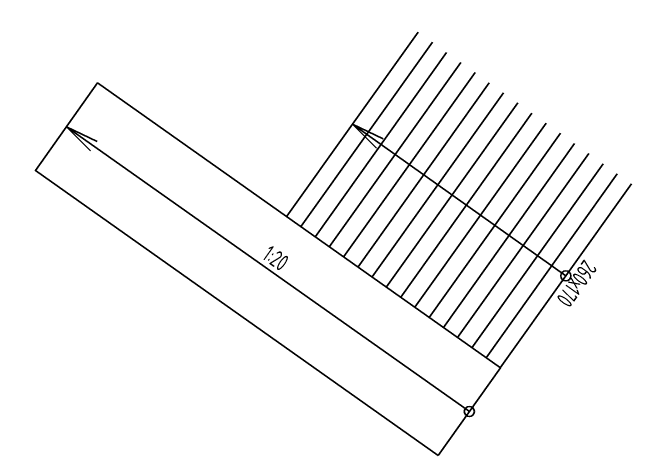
# Model space of a CAD drawing. Extents: x -2918 to -212, y 225 to 5715.
# Drawn here: x -1844.79 to -1835.32, y 320.21 to 326.88 of the extents above; entities that cross this region are included whole.
import ezdxf
from ezdxf.enums import TextEntityAlignment as Align

# ---------------------------------------------------------------- set-up
doc = ezdxf.new("R2010")
doc.units = 0
doc.layers.get('0').update_dxf_attribs({"linetype": 'CONTINUOUS'})
for name, color, linetype in [('_ВИДОВОЙ_ЭКРАН', 254, 'CONTINUOUS'), ('ЛЕСТНИЦЫ', 4, 'CONTINUOUS'), ('ПАНДУС', 7, 'CONTINUOUS')]:
    doc.layers.add(name, color=color, linetype=linetype)
doc.styles.add('ISOCPEUR', font='isocpeur.ttf', dxfattribs={"width": 0.65})

# ---------------------------------------------------------------- blocks, each defined once
blk = doc.blocks.new('АР_КРУЖОК_1_1')
at = {"color": 0, "linetype": 'BYBLOCK'}
blk.add_circle((0, 0), 75, dxfattribs=at)
blk = doc.blocks.new('*U271')
at = {"color": 0, "linetype": 'BYBLOCK'}
for q in [(-500, 85), (-500, -85)]:
    blk.add_line((0, 0), q, dxfattribs=at)
blk = doc.blocks.new('*U217')
at = {"color": 4, "linetype": 'BYBLOCK'}
for p, q in [((-2937.6, 2565.3), (-5153.2, 28.1)), ((-2741.7, 2394.3), (-4957.4, -142.9)), ((-2545.9, 2223.3), (-4761.6, -314)), ((-2350, 2052.2), (-4565.7, -485)), ((-2154.2, 1881.2), (-4369.9, -656)), ((-1958.4, 1710.2), (-4174.1, -827)), ((-1762.5, 1539.2), (-3978.2, -998)), ((-1566.7, 1368.2), (-3782.4, -1169.1)), ((-1370.9, 1197.1), (-3586.5, -1340.1)), ((-1175, 1026.1), (-3390.7, -1511.1)), ((-979.2, 855.1), (-3194.9, -1682.1)), ((-783.3, 684.1), (-2999, -1853.1)), ((-587.5, 513.1), (-2803.2, -2024.2)), ((-391.7, 342), (-2607.4, -2195.2)), ((-195.8, 171), (-2411.5, -2366.2)), ((0, 0), (-2215.7, -2537.2))]:
    blk.add_line(p, q, dxfattribs=at)
blk.add_lwpolyline([(-4045.4, 1296.7), (-1107.8, -1268.6)], dxfattribs=at)
at = {"color": 4, "linetype": 'BYBLOCK', "rotation": 138.8701275403128}
for name, p in [('*U271', (-4045.4, 1296.7)), ('АР_КРУЖОК_1_1', (-1107.8, -1268.6))]:
    blk.add_blockref(name, p, dxfattribs=at)
at = {"layer": '_ВИДОВОЙ_ЭКРАН', "color": 4, "ltscale": 20, "style": 'ISOCPEUR', "width": 0.65}
blk.add_attdef('УКЛОН', text='', height=250, rotation=228.87013, dxfattribs=at).set_placement((-1107.8, -1268.6), align=Align.BOTTOM_CENTER)
blk = doc.blocks.new('*U218')
at = {"color": 0, "linetype": 'BYBLOCK'}
blk.add_lwpolyline([(-800, -1385.6), (-7165.3, 2289.4), (-6365.3, 3675), (0, 0)], close=True, dxfattribs=at)
blk.add_lwpolyline([(-6765.3, 2982.2), (-400, -692.8)], dxfattribs=at)
at = {"color": 0, "linetype": 'BYBLOCK', "rotation": 150}
for name, p in [('*U271', (-6765.3, 2982.2)), ('АР_КРУЖОК_1_1', (-400, -692.8))]:
    blk.add_blockref(name, p, dxfattribs=at)
at = {"color": 0, "linetype": 'BYBLOCK', "ltscale": 20, "style": 'ISOCPEUR', "width": 0.65}
blk.add_attdef('УКЛОН', text='', height=250, rotation=330, dxfattribs=at).set_placement((-3582.6, 1144.7), align=Align.BOTTOM_CENTER)

msp = doc.modelspace()

# ---------------------------------------------------------------- block references
at = {"layer": 'ЛЕСТНИЦЫ', "color": 4, "xscale": 0.001, "yscale": 0.001, "zscale": 0.001, "rotation": 5.658026306228185}
msp.add_blockref('*U217', (-1835.5713, 324.3287), dxfattribs=at).add_auto_attribs({'УКЛОН': '260х170'})
at = {"layer": 'ПАНДУС', "color": 4, "linetype": 'BYBLOCK', "xscale": 0.001, "yscale": 0.001, "zscale": 0.001, "rotation": 354.7062195849174}
msp.add_blockref('*U218', (-1837.5241, 321.5882), dxfattribs=at).add_auto_attribs({'УКЛОН': '1:20'})

doc.saveas('drawing.dxf')
